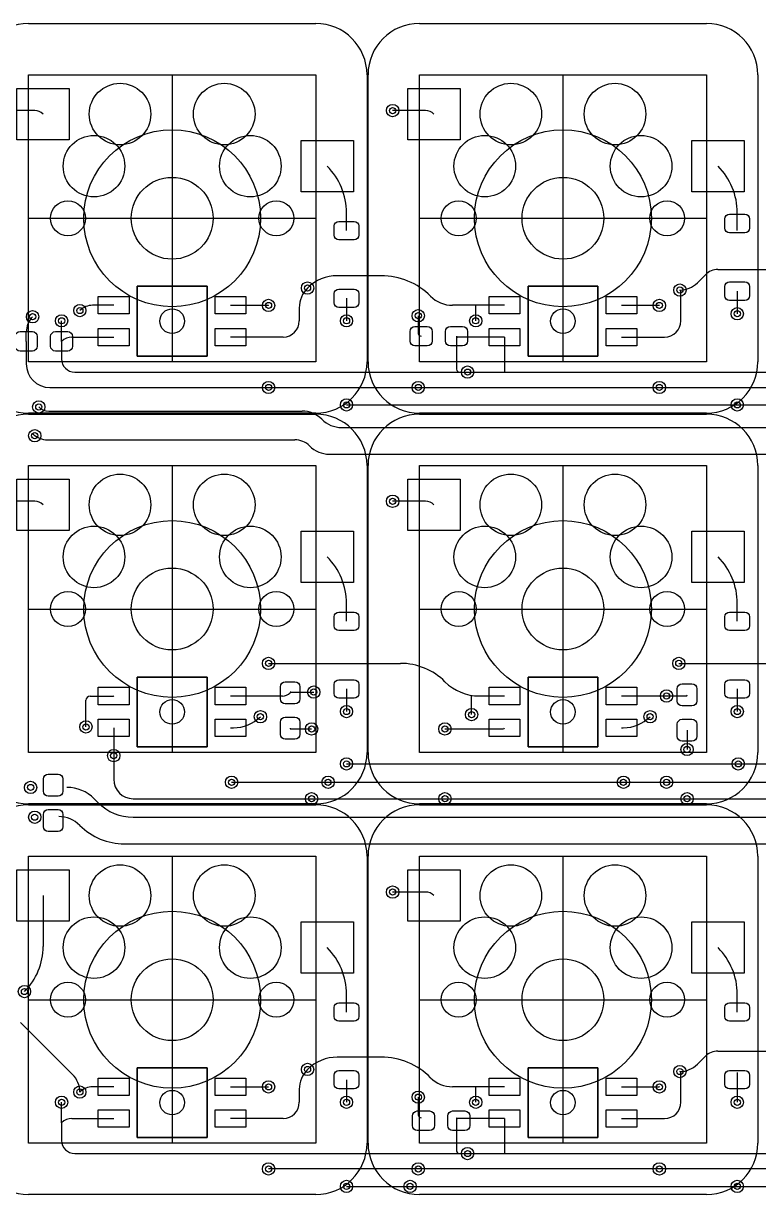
# Model space of a CAD drawing. Header units: millimetres. Extents: x -171 to 83, y -111 to 20.
# Drawn here: x -7.3 to 28.6, y -47.6 to 9.5 of the extents above; entities that cross this region are included whole.
import ezdxf

# ---------------------------------------------------------------- set-up
doc = ezdxf.new("R2010")
doc.units = ezdxf.units.MM
for name, color, linetype, lineweight, true_color in [('livello 1', 1, 'Continuous', 25, 0xff0000), ('livello 2', 3, 'Continuous', 25, 0x00ff00), ('livello 4', 18, 'Continuous', 25, 0x000000), ('livello 5', 18, 'Continuous', 25, 0x000000)]:
    doc.layers.add(name, color=color, linetype=linetype, lineweight=lineweight, true_color=true_color)

msp = doc.modelspace()

# ---------------------------------------------------------------- linework, layer by layer
at = {"layer": 'livello 1', "flags": 128}
for points in [[(0, 7), (0, -7)], [(19.05, 7), (19.05, -7)], [(-6.9995, 0), (6.9995, 0)], [(12.0505, 0), (26.0495, 0)], [(0, -12.05015), (0, -26.05015)], [(19.05, -12.05015), (19.05, -26.05015)], [(-6.9995, -19.05015), (6.9995, -19.05015)], [(12.0505, -19.05015), (26.0495, -19.05015)], [(0, -31.1003), (0, -45.1003)], [(19.05, -31.1003), (19.05, -45.1003)], [(-6.9995, -38.1003), (6.9995, -38.1003)], [(12.0505, -38.1003), (26.0495, -38.1003)]]:
    msp.add_lwpolyline(points, dxfattribs=at)
at = {"layer": 'livello 2'}
for centre in [(0, 0), (19.05, 0), (0, -19.05015), (19.05, -19.05015), (0, -38.1003), (19.05, -38.1003)]:
    msp.add_circle(centre, 4.31138, dxfattribs=at)
at = {"layer": 'livello 4', "color": 133, "true_color": 0x37cbcb, "flags": 128}
for points in [[(-5.015, 6.32995), (-5.015, 3.82995), (-7.565, 3.82995), (-7.565, 6.32995), (-5.015, 6.32995)], [(14.035, 6.32995), (14.035, 3.82995), (11.485, 3.82995), (11.485, 6.32995), (14.035, 6.32995)], [(-6.7004, 5.24995), (-8.3, 5.24995)], [(12.3496, 5.24995), (10.75, 5.24995)], [(8.835, 3.78995), (8.835, 1.28995), (6.285, 1.28995), (6.285, 3.78995), (8.835, 3.78995)], [(27.885, 3.78995), (27.885, 1.28995), (25.335, 1.28995), (25.335, 3.78995), (27.885, 3.78995)], [(8.5, -0.60005), (8.5, 0.27055)], [(27.925, 0.19455), (28.0111, 0.17745), (28.0841, 0.12865), (28.1329, 0.05565), (28.15, -0.03045), (28.15, -0.48045), (28.1329, -0.56655), (28.0841, -0.63955), (28.0111, -0.68835), (27.925, -0.70545), (27.175, -0.70545), (27.0889, -0.68835), (27.0159, -0.63955), (26.9671, -0.56655), (26.95, -0.48045), (26.95, -0.03045), (26.9671, 0.05565), (27.0159, 0.12865), (27.0889, 0.17745), (27.175, 0.19455), (27.925, 0.19455)], [(27.55, -0.60005), (27.55, 0.27055)], [(8.875, -0.15005), (8.9611, -0.16715), (9.0341, -0.21595), (9.0829, -0.28895), (9.1, -0.37505), (9.1, -0.82505), (9.0829, -0.91115), (9.0341, -0.98415), (8.9611, -1.03295), (8.875, -1.05005), (8.125, -1.05005), (8.0389, -1.03295), (7.9659, -0.98415), (7.9171, -0.91115), (7.9, -0.82505), (7.9, -0.37505), (7.9171, -0.28895), (7.9659, -0.21595), (8.0389, -0.16715), (8.125, -0.15005), (8.875, -0.15005)], [(10.1858, -2.80005), (8.0485, -2.80005)], [(25.6036, -3.14645), (26, -2.75005)], [(26.6036, -2.50005), (38.1287, -2.50005)], [(27.925, -3.10545), (28.0111, -3.12255), (28.0841, -3.17135), (28.1329, -3.24435), (28.15, -3.33045), (28.15, -3.78045), (28.1329, -3.86655), (28.0841, -3.93955), (28.0111, -3.98835), (27.925, -4.00545), (27.175, -4.00545), (27.0889, -3.98835), (27.0159, -3.93955), (26.9671, -3.86655), (26.95, -3.78045), (26.95, -3.33045), (26.9671, -3.24435), (27.0159, -3.17135), (27.0889, -3.12255), (27.175, -3.10545), (27.925, -3.10545)], [(-2.1, -3.81655), (-2.1, -4.66655), (-3.6, -4.66655), (-3.6, -3.81655), (-2.1, -3.81655)], [(3.6, -3.81655), (3.6, -4.66655), (2.1, -4.66655), (2.1, -3.81655), (3.6, -3.81655)], [(8.875, -3.45005), (8.9611, -3.46715), (9.0341, -3.51595), (9.0829, -3.58895), (9.1, -3.67505), (9.1, -4.12505), (9.0829, -4.21115), (9.0341, -4.28415), (8.9611, -4.33295), (8.875, -4.35005), (8.125, -4.35005), (8.0389, -4.33295), (7.9659, -4.28415), (7.9171, -4.21115), (7.9, -4.12505), (7.9, -3.67505), (7.9171, -3.58895), (7.9659, -3.51595), (8.0389, -3.46715), (8.125, -3.45005), (8.875, -3.45005)], [(8.5, -3.90005), (8.5, -5.00005)], [(16.95, -3.81655), (16.95, -4.66655), (15.45, -4.66655), (15.45, -3.81655), (16.95, -3.81655)], [(22.65, -3.81655), (22.65, -4.66655), (21.15, -4.66655), (21.15, -3.81655), (22.65, -3.81655)], [(24.8, -5.00005), (24.8, -3.55005)], [(27.55, -3.55545), (27.55, -4.65545)], [(-2.85, -4.24155), (-3.8759, -4.24155)], [(2.85, -4.24155), (4.6915, -4.24155)], [(6.2, -4.36575), (6.2, -5.00005)], [(14.8, -4.24155), (13.6659, -4.24155)], [(16.2, -4.24155), (14.8, -4.24155)], [(14.8, -5.00005), (14.8, -4.24155)], [(21.9, -4.24155), (23.7415, -4.24155)], [(-5.3875, -6.00005), (-5.3875, -5.00005)], [(12, -4.75005), (12, -5.61255)], [(-6.575, -6.23755), (-6.5931, -6.32845), (-6.6446, -6.40545), (-6.7216, -6.45695), (-6.8125, -6.47505), (-7.4125, -6.47505), (-7.5034, -6.45695), (-7.5804, -6.40545), (-7.6319, -6.32845), (-7.65, -6.23755), (-7.65, -5.76255), (-7.6319, -5.67165), (-7.5804, -5.59465), (-7.5034, -5.54315), (-7.4125, -5.52505), (-6.8125, -5.52505), (-6.7216, -5.54315), (-6.6446, -5.59465), (-6.5931, -5.67165), (-6.575, -5.76255), (-6.575, -6.23755)], [(-7.1125, -6.00005), (-7.1125, -5.55445)], [(-4.85, -6.23755), (-4.8681, -6.32845), (-4.9196, -6.40545), (-4.9966, -6.45695), (-5.0875, -6.47505), (-5.6875, -6.47505), (-5.7784, -6.45695), (-5.8554, -6.40545), (-5.9069, -6.32845), (-5.925, -6.23755), (-5.925, -5.76255), (-5.9069, -5.67165), (-5.8554, -5.59465), (-5.7784, -5.54315), (-5.6875, -5.52505), (-5.0875, -5.52505), (-4.9966, -5.54315), (-4.9196, -5.59465), (-4.8681, -5.67165), (-4.85, -5.76255), (-4.85, -6.23755)], [(-2.1, -5.36655), (-2.1, -6.21655), (-3.6, -6.21655), (-3.6, -5.36655), (-2.1, -5.36655)], [(3.6, -5.36655), (3.6, -6.21655), (2.1, -6.21655), (2.1, -5.36655), (3.6, -5.36655)], [(12.675, -5.98755), (12.6569, -6.07845), (12.6054, -6.15545), (12.5284, -6.20695), (12.4375, -6.22505), (11.8375, -6.22505), (11.7466, -6.20695), (11.6696, -6.15545), (11.6181, -6.07845), (11.6, -5.98755), (11.6, -5.51255), (11.6181, -5.42165), (11.6696, -5.34465), (11.7466, -5.29315), (11.8375, -5.27505), (12.4375, -5.27505), (12.5284, -5.29315), (12.6054, -5.34465), (12.6569, -5.42165), (12.675, -5.51255), (12.675, -5.98755)], [(14.4, -5.98755), (14.3819, -6.07845), (14.3304, -6.15545), (14.2534, -6.20695), (14.1625, -6.22505), (13.5625, -6.22505), (13.4716, -6.20695), (13.3946, -6.15545), (13.3431, -6.07845), (13.325, -5.98755), (13.325, -5.51255), (13.3431, -5.42165), (13.3946, -5.34465), (13.4716, -5.29315), (13.5625, -5.27505), (14.1625, -5.27505), (14.2534, -5.29315), (14.3304, -5.34465), (14.3819, -5.42165), (14.4, -5.51255), (14.4, -5.98755)], [(16.95, -5.36655), (16.95, -6.21655), (15.45, -6.21655), (15.45, -5.36655), (16.95, -5.36655)], [(22.65, -5.36655), (22.65, -6.21655), (21.15, -6.21655), (21.15, -5.36655), (22.65, -5.36655)], [(-7.1125, -6.00005), (-7.1125, -7.10005)], [(-5.3875, -6.00005), (-5.3875, -6.86255)], [(-4.8841, -5.79155), (-2.85, -5.79155)], [(5.4085, -5.79155), (2.85, -5.79155)], [(13.8625, -5.75005), (13.8625, -7.36255)], [(16.2, -5.79155), (13.904, -5.79155)], [(16.2, -5.79155), (16.2, -7.45005)], [(21.9, -5.79155), (24.0085, -5.79155)], [(-4.75, -7.50005), (14, -7.50005)], [(14, -7.50005), (14.4, -7.50005)], [(14.4, -7.50005), (16.25, -7.50005)], [(16.25, -7.50005), (42.25, -7.50005)], [(-5.9625, -8.25005), (-5.1, -8.25005)], [(-5.1, -8.25005), (50.5, -8.25005)], [(8.5, -9.10005), (56.125, -9.10005)], [(-6.0172, -9.40005), (6.3343, -9.40005)], [(8.2657, -10.20005), (52.7343, -10.20005)], [(-6.0757, -10.80005), (5.9757, -10.80005)], [(7.6657, -11.50005), (52.6686, -11.50005)], [(-5.015, -12.72015), (-5.015, -15.22025), (-7.565, -15.22025), (-7.565, -12.72015), (-5.015, -12.72015)], [(14.035, -12.72015), (14.035, -15.22025), (11.485, -15.22025), (11.485, -12.72015), (14.035, -12.72015)], [(-6.7004, -13.80015), (-8.3, -13.80015)], [(12.3496, -13.80015), (10.75, -13.80015)], [(8.835, -15.26015), (8.835, -17.76015), (6.285, -17.76015), (6.285, -15.26015), (8.835, -15.26015)], [(27.885, -15.26015), (27.885, -17.76015), (25.335, -17.76015), (25.335, -15.26015), (27.885, -15.26015)], [(8.5, -19.65015), (8.5, -18.77955)], [(27.55, -19.65015), (27.55, -18.77955)], [(8.875, -19.20015), (8.9611, -19.21735), (9.0341, -19.26615), (9.0829, -19.33905), (9.1, -19.42525), (9.1, -19.87515), (9.0829, -19.96135), (9.0341, -20.03425), (8.9611, -20.08305), (8.875, -20.10015), (8.125, -20.10015), (8.0389, -20.08305), (7.9659, -20.03425), (7.9171, -19.96135), (7.9, -19.87515), (7.9, -19.42525), (7.9171, -19.33905), (7.9659, -19.26615), (8.0389, -19.21735), (8.125, -19.20015), (8.875, -19.20015)], [(27.925, -19.20015), (28.0111, -19.21735), (28.0841, -19.26615), (28.1329, -19.33905), (28.15, -19.42525), (28.15, -19.87515), (28.1329, -19.96135), (28.0841, -20.03425), (28.0111, -20.08305), (27.925, -20.10015), (27.175, -20.10015), (27.0889, -20.08305), (27.0159, -20.03425), (26.9671, -19.96135), (26.95, -19.87515), (26.95, -19.42525), (26.9671, -19.33905), (27.0159, -19.26615), (27.0889, -19.21735), (27.175, -19.20015), (27.925, -19.20015)], [(4.7, -21.70005), (11.1272, -21.70005)], [(24.7, -21.70005), (30.8, -21.70005)], [(5.9875, -22.60005), (6.0784, -22.61815), (6.1554, -22.66965), (6.2069, -22.74665), (6.225, -22.83755), (6.225, -23.43755), (6.2069, -23.52845), (6.1554, -23.60545), (6.0784, -23.65695), (5.9875, -23.67505), (5.5125, -23.67505), (5.4216, -23.65695), (5.3446, -23.60545), (5.2931, -23.52845), (5.275, -23.43755), (5.275, -22.83755), (5.2931, -22.74665), (5.3446, -22.66965), (5.4216, -22.61815), (5.5125, -22.60005), (5.9875, -22.60005)], [(8.875, -22.50015), (8.9611, -22.51735), (9.0341, -22.56615), (9.0829, -22.63905), (9.1, -22.72515), (9.1, -23.17525), (9.0829, -23.26135), (9.0341, -23.33425), (8.9611, -23.38305), (8.875, -23.40015), (8.125, -23.40015), (8.0389, -23.38305), (7.9659, -23.33425), (7.9171, -23.26135), (7.9, -23.17525), (7.9, -22.72515), (7.9171, -22.63905), (7.9659, -22.56615), (8.0389, -22.51735), (8.125, -22.50015), (8.875, -22.50015)], [(25.3375, -22.70005), (25.4284, -22.71815), (25.5054, -22.76965), (25.5569, -22.84665), (25.575, -22.93755), (25.575, -23.53755), (25.5569, -23.62845), (25.5054, -23.70545), (25.4284, -23.75695), (25.3375, -23.77505), (24.8625, -23.77505), (24.7716, -23.75695), (24.6946, -23.70545), (24.6431, -23.62845), (24.625, -23.53755), (24.625, -22.93755), (24.6431, -22.84665), (24.6946, -22.76965), (24.7716, -22.71815), (24.8625, -22.70005), (25.3375, -22.70005)], [(27.925, -22.50015), (28.0111, -22.51735), (28.0841, -22.56615), (28.1329, -22.63905), (28.15, -22.72515), (28.15, -23.17525), (28.1329, -23.26135), (28.0841, -23.33425), (28.0111, -23.38305), (27.925, -23.40015), (27.175, -23.40015), (27.0889, -23.38305), (27.0159, -23.33425), (26.9671, -23.26135), (26.95, -23.17525), (26.95, -22.72515), (26.9671, -22.63905), (27.0159, -22.56615), (27.0889, -22.51735), (27.175, -22.50015), (27.925, -22.50015)], [(-4, -23.30005), (-2.8584, -23.30005)], [(-3.6, -23.71675), (-3.6, -22.86665), (-2.1, -22.86665), (-2.1, -23.71675), (-3.6, -23.71675)], [(2.1, -23.71675), (2.1, -22.86665), (3.6, -22.86665), (3.6, -23.71675), (2.1, -23.71675)], [(2.85, -23.29165), (5.3778, -23.29165)], [(5.7875, -23.10005), (6.9, -23.10005)], [(8.5, -22.95015), (8.5, -24.05025)], [(14.6, -24.20005), (14.6, -23.26255)], [(14.9698, -23.29165), (16.2, -23.29165)], [(15.45, -23.71675), (15.45, -22.86665), (16.95, -22.86665), (16.95, -23.71675), (15.45, -23.71675)], [(21.15, -23.71675), (21.15, -22.86665), (22.65, -22.86665), (22.65, -23.71675), (21.15, -23.71675)], [(21.9, -23.29165), (25.0458, -23.29165)], [(27.55, -22.95015), (27.55, -24.05025)], [(-4.2, -24.80005), (-4.2, -23.50005)], [(-3.6, -25.26665), (-3.6, -24.41665), (-2.1, -24.41665), (-2.1, -25.26665), (-3.6, -25.26665)], [(2.1, -25.26665), (2.1, -24.41665), (3.6, -24.41665), (3.6, -25.26665), (2.1, -25.26665)], [(5.9875, -24.32505), (6.0784, -24.34315), (6.1554, -24.39465), (6.2069, -24.47165), (6.225, -24.56255), (6.225, -25.16255), (6.2069, -25.25345), (6.1554, -25.33045), (6.0784, -25.38195), (5.9875, -25.40005), (5.5125, -25.40005), (5.4216, -25.38195), (5.3446, -25.33045), (5.2931, -25.25345), (5.275, -25.16255), (5.275, -24.56255), (5.2931, -24.47165), (5.3446, -24.39465), (5.4216, -24.34315), (5.5125, -24.32505), (5.9875, -24.32505)], [(15.45, -25.26665), (15.45, -24.41665), (16.95, -24.41665), (16.95, -25.26665), (15.45, -25.26665)], [(21.15, -25.26665), (21.15, -24.41665), (22.65, -24.41665), (22.65, -25.26665), (21.15, -25.26665)], [(25.3375, -24.42505), (25.4284, -24.44315), (25.5054, -24.49465), (25.5569, -24.57165), (25.575, -24.66255), (25.575, -25.26255), (25.5569, -25.35345), (25.5054, -25.43045), (25.4284, -25.48195), (25.3375, -25.50005), (24.8625, -25.50005), (24.7716, -25.48195), (24.6946, -25.43045), (24.6431, -25.35345), (24.625, -25.26255), (24.625, -24.66255), (24.6431, -24.57165), (24.6946, -24.49465), (24.7716, -24.44315), (24.8625, -24.42505), (25.3375, -24.42505)], [(-2.85, -24.84175), (-2.85, -26.20005)], [(2.85, -24.84175), (2.9923, -24.84175)], [(5.7875, -24.90005), (6.8, -24.90005)], [(13.3, -24.90005), (16.1416, -24.90005)], [(21.9, -24.84175), (21.9923, -24.84175)], [(25.1, -24.96255), (25.1, -25.90005)], [(-2.85, -26.20005), (-2.85, -27.35005)], [(8.5, -26.60005), (27.6, -26.60005)], [(27.6, -26.60005), (31.6146, -26.60005)], [(-5.5625, -27.10005), (-5.4716, -27.11815), (-5.3946, -27.16965), (-5.3431, -27.24665), (-5.325, -27.33755), (-5.325, -27.93755), (-5.3431, -28.02845), (-5.3946, -28.10545), (-5.4716, -28.15695), (-5.5625, -28.17505), (-6.0375, -28.17505), (-6.1284, -28.15695), (-6.2054, -28.10545), (-6.2569, -28.02845), (-6.275, -27.93755), (-6.275, -27.33755), (-6.2569, -27.24665), (-6.2054, -27.16965), (-6.1284, -27.11815), (-6.0375, -27.10005), (-5.5625, -27.10005)], [(2.9, -27.50005), (31.6, -27.50005)], [(-3.8, -28.30005), (-3.6071, -28.49295)], [(-1.9, -28.30005), (25.1, -28.30005)], [(25.1, -28.30005), (31.5095, -28.30005)], [(-5.5625, -28.82505), (-5.4716, -28.84315), (-5.3946, -28.89465), (-5.3431, -28.97165), (-5.325, -29.06255), (-5.325, -29.66255), (-5.3431, -29.75345), (-5.3946, -29.83045), (-5.4716, -29.88195), (-5.5625, -29.90005), (-6.0375, -29.90005), (-6.1284, -29.88195), (-6.2054, -29.83045), (-6.2569, -29.75345), (-6.275, -29.66255), (-6.275, -29.06255), (-6.2569, -28.97165), (-6.2054, -28.89465), (-6.1284, -28.84315), (-6.0375, -28.82505), (-5.5625, -28.82505)], [(-1.9, -29.20005), (30.8954, -29.20005)], [(-2.3272, -30.50005), (29.9584, -30.50005)], [(-5.015, -31.77035), (-5.015, -34.27035), (-7.565, -34.27035), (-7.565, -31.77035), (-5.015, -31.77035)], [(14.035, -31.77035), (14.035, -34.27035), (11.485, -34.27035), (11.485, -31.77035), (14.035, -31.77035)], [(-6.29, -33.02035), (-6.29, -35.50315)], [(12.3496, -32.85035), (10.75, -32.85035)], [(8.835, -34.31035), (8.835, -36.81035), (6.285, -36.81035), (6.285, -34.31035), (8.835, -34.31035)], [(27.885, -34.31035), (27.885, -36.81035), (25.335, -36.81035), (25.335, -34.31035), (27.885, -34.31035)], [(8.875, -38.25035), (8.9611, -38.26745), (9.0341, -38.31625), (9.0829, -38.38925), (9.1, -38.47535), (9.1, -38.92535), (9.0829, -39.01145), (9.0341, -39.08445), (8.9611, -39.13325), (8.875, -39.15035), (8.125, -39.15035), (8.0389, -39.13325), (7.9659, -39.08445), (7.9171, -39.01145), (7.9, -38.92535), (7.9, -38.47535), (7.9171, -38.38925), (7.9659, -38.31625), (8.0389, -38.26745), (8.125, -38.25035), (8.875, -38.25035)], [(8.5, -38.70035), (8.5, -37.82975)], [(27.925, -38.25035), (28.0111, -38.26745), (28.0841, -38.31625), (28.1329, -38.38925), (28.15, -38.47535), (28.15, -38.92535), (28.1329, -39.01145), (28.0841, -39.08445), (28.0111, -39.13325), (27.925, -39.15035), (27.175, -39.15035), (27.0889, -39.13325), (27.0159, -39.08445), (26.9671, -39.01145), (26.95, -38.92535), (26.95, -38.47535), (26.9671, -38.38925), (27.0159, -38.31625), (27.0889, -38.26745), (27.175, -38.25035), (27.925, -38.25035)], [(27.55, -38.70035), (27.55, -37.82975)], [(-6.4, -40.20005), (-7.3966, -39.20345)], [(-4.8538, -41.74625), (-6.4, -40.20005)], [(10.1858, -40.90035), (8.0485, -40.90035)], [(25.6036, -41.24675), (26, -40.85035)], [(26.6036, -40.60035), (31.9936, -40.60035)], [(8.875, -41.55035), (8.9611, -41.56745), (9.0341, -41.61625), (9.0829, -41.68925), (9.1, -41.77535), (9.1, -42.22535), (9.0829, -42.31145), (9.0341, -42.38445), (8.9611, -42.43325), (8.875, -42.45035), (8.125, -42.45035), (8.0389, -42.43325), (7.9659, -42.38445), (7.9171, -42.31145), (7.9, -42.22535), (7.9, -41.77535), (7.9171, -41.68925), (7.9659, -41.61625), (8.0389, -41.56745), (8.125, -41.55035), (8.875, -41.55035)], [(24.8, -43.10035), (24.8, -41.65035)], [(27.925, -41.55035), (28.0111, -41.56745), (28.0841, -41.61625), (28.1329, -41.68925), (28.15, -41.77535), (28.15, -42.22535), (28.1329, -42.31145), (28.0841, -42.38445), (28.0111, -42.43325), (27.925, -42.45035), (27.175, -42.45035), (27.0889, -42.43325), (27.0159, -42.38445), (26.9671, -42.31145), (26.95, -42.22535), (26.95, -41.77535), (26.9671, -41.68925), (27.0159, -41.61625), (27.0889, -41.56745), (27.175, -41.55035), (27.925, -41.55035)], [(27.55, -41.65575), (27.55, -43.10005)], [(-2.1, -41.91685), (-2.1, -42.76685), (-3.6, -42.76685), (-3.6, -41.91685), (-2.1, -41.91685)], [(3.6, -41.91685), (3.6, -42.76685), (2.1, -42.76685), (2.1, -41.91685), (3.6, -41.91685)], [(8.5, -42.00035), (8.5, -43.10035)], [(16.95, -41.91685), (16.95, -42.76685), (15.45, -42.76685), (15.45, -41.91685), (16.95, -41.91685)], [(22.65, -41.91685), (22.65, -42.76685), (21.15, -42.76685), (21.15, -41.91685), (22.65, -41.91685)], [(-2.85, -42.34185), (-3.8759, -42.34185)], [(2.85, -42.34185), (4.6915, -42.34185)], [(6.2, -42.46605), (6.2, -43.10035)], [(14.8, -42.34185), (13.6659, -42.34185)], [(14.8, -43.10035), (14.8, -42.34185)], [(16.2, -42.34185), (14.8, -42.34185)], [(21.9, -42.34185), (23.7415, -42.34185)], [(-5.3875, -44.10035), (-5.3875, -43.10035)], [(12, -42.85035), (12, -43.71285)], [(-4.8841, -43.89185), (-2.85, -43.89185)], [(-2.1, -43.46685), (-2.1, -44.31685), (-3.6, -44.31685), (-3.6, -43.46685), (-2.1, -43.46685)], [(3.6, -43.46685), (3.6, -44.31685), (2.1, -44.31685), (2.1, -43.46685), (3.6, -43.46685)], [(5.4085, -43.89185), (2.85, -43.89185)], [(12.7875, -44.23755), (12.7694, -44.32845), (12.7179, -44.40545), (12.6409, -44.45695), (12.55, -44.47505), (11.95, -44.47505), (11.8591, -44.45695), (11.7821, -44.40545), (11.7306, -44.32845), (11.7125, -44.23755), (11.7125, -43.76255), (11.7306, -43.67165), (11.7821, -43.59465), (11.8591, -43.54315), (11.95, -43.52505), (12.55, -43.52505), (12.6409, -43.54315), (12.7179, -43.59465), (12.7694, -43.67165), (12.7875, -43.76255), (12.7875, -44.23755)], [(14.5125, -44.23755), (14.4944, -44.32845), (14.4429, -44.40545), (14.3659, -44.45695), (14.275, -44.47505), (13.675, -44.47505), (13.5841, -44.45695), (13.5071, -44.40545), (13.4556, -44.32845), (13.4375, -44.23755), (13.4375, -43.76255), (13.4556, -43.67165), (13.5071, -43.59465), (13.5841, -43.54315), (13.675, -43.52505), (14.275, -43.52505), (14.3659, -43.54315), (14.4429, -43.59465), (14.4944, -43.67165), (14.5125, -43.76255), (14.5125, -44.23755)], [(13.8625, -43.85035), (13.8625, -45.46285)], [(16.2, -43.89185), (13.904, -43.89185)], [(16.95, -43.46685), (16.95, -44.31685), (15.45, -44.31685), (15.45, -43.46685), (16.95, -43.46685)], [(16.2, -43.89185), (16.2, -45.55035)], [(22.65, -43.46685), (22.65, -44.31685), (21.15, -44.31685), (21.15, -43.46685), (22.65, -43.46685)], [(21.9, -43.89185), (24.0085, -43.89185)], [(-5.3875, -44.10035), (-5.3875, -44.96285)], [(-4.75, -45.60035), (14, -45.60035)], [(14, -45.60035), (14.4, -45.60035)], [(14.4, -45.60035), (16.25, -45.60035)], [(16.25, -45.60035), (41.7, -45.60035)], [(59.6557, -46.35035), (4.7, -46.35035)], [(8.5, -47.20035), (55.9, -47.20035)]]:
    msp.add_lwpolyline(points, dxfattribs=at)
for points in [[(-6.29, 5.07995, 0.19891111), (-6.7004, 5.24995)], [(12.76, 5.07995, 0.19891111), (12.3496, 5.24995)], [(8.5, 0.27055, 0.19891291), (7.56, 2.53995)], [(27.55, 0.27055, 0.19891291), (26.61, 2.53995)], [(8.0485, -2.80005, 0.19891175), (6.6, -3.40005)], [(12.6, -3.80005, 0.19891219), (10.1858, -2.80005)], [(26.6036, -2.50005, 0.1989148), (26, -2.75005)], [(6.6, -3.40005, 0.19891284), (6.2, -4.36575)], [(24.75, -3.50005, 0.19892777), (25.6036, -3.14645)], [(12.6, -3.80005, 0.1989131), (13.6659, -4.24155)], [(24.8, -3.55005, 0.41421356), (24.75, -3.50005)], [(-3.8759, -4.24155, 0.19891367), (-4.5, -4.50005)], [(4.7, -4.25005, 0.41421356), (4.6915, -4.24155)], [(23.75, -4.25005, 0.41421356), (23.7415, -4.24155)], [(-6.8, -4.80005, 0.19891062), (-7.1125, -5.55445)], [(5.4085, -5.79155, 0.41421356), (6.2, -5.00005)], [(24.0085, -5.79155, 0.41421356), (24.8, -5.00005)], [(12, -5.61255, 0.41421356), (12.1375, -5.75005)], [(-4.8841, -5.79155, 0.19891465), (-5.3875, -6.00005)], [(13.8625, -5.75005, 0.41421356), (13.904, -5.79155)], [(-7.1125, -7.10005, 0.41421356), (-5.9625, -8.25005)], [(-5.3875, -6.86255, 0.41421356), (-4.75, -7.50005)], [(13.8625, -7.36255, 0.41421356), (14, -7.50005)], [(16.2, -7.45005, 0.41421356), (16.25, -7.50005)], [(-6.5, -9.20005, 0.19890958), (-6.0172, -9.40005)], [(7.3, -9.80005, 0.19891284), (6.3343, -9.40005)], [(7.3, -9.80005, 0.19891284), (8.2657, -10.20005)], [(-6.8, -10.50005, 0.19891393), (-6.0757, -10.80005)], [(6.7, -11.10005, 0.19891393), (5.9757, -10.80005)], [(6.7, -11.10005, 0.19891284), (7.6657, -11.50005)], [(-6.29, -13.97015, 0.19885549), (-6.7004, -13.80025)], [(12.76, -13.97015, 0.19885549), (12.3496, -13.80025)], [(8.5, -18.77955, 0.19890481), (7.56, -16.51025)], [(27.55, -18.77955, 0.19890481), (26.61, -16.51025)], [(13.3, -22.60005, 0.19891248), (11.1272, -21.70005)], [(13.3, -22.60005, 0.1989057), (14.9698, -23.29165)], [(-4, -23.30005, 0.41421356), (-4.2, -23.50005)], [(-2.8584, -23.30005, 0.41421356), (-2.85, -23.29165)], [(5.3778, -23.29175, 0.19890629), (5.75, -23.13755)], [(5.7875, -23.10005, 0.41421356), (5.75, -23.13755)], [(25.0459, -23.29165, 0.41421356), (25.1, -23.23755)], [(2.9923, -24.84175, 0.19891045), (4.3, -24.30005)], [(21.9923, -24.84175, 0.19891045), (23.3, -24.30005)], [(5.75, -24.86255, 0.41421356), (5.7875, -24.90005)], [(16.1417, -24.90005, 0.41421356), (16.2, -24.84175)], [(-2.85, -27.35005, 0.41421356), (-1.9, -28.30005)], [(-3.8, -28.30005, 0.19891195), (-5.1278, -27.75005)], [(-3.6071, -28.49295, 0.19891254), (-1.9, -29.20005)], [(-4.5, -29.60005, 0.19891078), (-5.5313, -29.17285)], [(-4.5, -29.60005, 0.19891248), (-2.3272, -30.50005)], [(12.76, -33.02035, 0.19891111), (12.3496, -32.85035)], [(-7.2, -37.70005, 0.19891187), (-6.29, -35.50315)], [(8.5, -37.82975, 0.19891291), (7.56, -35.56035)], [(27.55, -37.82975, 0.19891291), (26.61, -35.56035)], [(8.0485, -40.90035, 0.19891175), (6.6, -41.50035)], [(12.6, -41.90035, 0.19891219), (10.1858, -40.90035)], [(26.6036, -40.60035, 0.1989148), (26, -40.85035)], [(6.6, -41.50035, 0.19891284), (6.2, -42.46605)], [(24.75, -41.60035, 0.19892777), (25.6036, -41.24675)], [(24.8, -41.65035, 0.41421356), (24.75, -41.60035)], [(-4.5, -42.60035, 0.19892839), (-4.8538, -41.74625)], [(12.6, -41.90035, 0.1989131), (13.6659, -42.34185)], [(-3.8759, -42.34185, 0.19891367), (-4.5, -42.60035)], [(4.7, -42.35035, 0.41421356), (4.6915, -42.34185)], [(23.75, -42.35035, 0.41421356), (23.7415, -42.34185)], [(5.4085, -43.89185, 0.41421356), (6.2, -43.10035)], [(24.0085, -43.89185, 0.41421356), (24.8, -43.10035)], [(-4.8841, -43.89185, 0.19891465), (-5.3875, -44.10035)], [(12, -43.71285, 0.41421356), (12.1375, -43.85035)], [(13.8625, -43.85035, 0.41421356), (13.904, -43.89185)], [(-5.3875, -44.96285, 0.41421356), (-4.75, -45.60035)], [(13.8625, -45.46285, 0.41421356), (14, -45.60035)], [(16.2, -45.55035, 0.41421356), (16.25, -45.60035)]]:
    msp.add_lwpolyline(points, format="xyb", dxfattribs=at)
at = {"layer": 'livello 4', "color": 250, "true_color": 0x2f2d31, "flags": 128}
for points in [[(-1.7, -6.71655), (-1.7, -3.31655)], [(-1.7, -3.31655), (1.7, -3.31655)], [(1.7, -3.31655), (-1.7, -3.31655)], [(-1.7, -3.31655), (-1.7, -6.71655)], [(1.7, -3.31655), (1.7, -6.71655)], [(1.7, -6.71655), (1.7, -3.31655)], [(17.35, -6.71655), (17.35, -3.31655)], [(17.35, -3.31655), (20.75, -3.31655)], [(20.75, -3.31655), (17.35, -3.31655)], [(17.35, -3.31655), (17.35, -6.71655)], [(20.75, -3.31655), (20.75, -6.71655)], [(20.75, -6.71655), (20.75, -3.31655)], [(1.7, -6.71655), (-1.7, -6.71655)], [(-1.7, -6.71655), (1.7, -6.71655)], [(20.75, -6.71655), (17.35, -6.71655)], [(17.35, -6.71655), (20.75, -6.71655)], [(-1.7, -22.36665), (1.7, -22.36665)], [(-1.7, -25.76665), (-1.7, -22.36665)], [(1.7, -22.36665), (-1.7, -22.36665)], [(-1.7, -22.36665), (-1.7, -25.76665)], [(1.7, -22.36665), (1.7, -25.76665)], [(1.7, -25.76665), (1.7, -22.36665)], [(17.35, -22.36665), (20.75, -22.36665)], [(17.35, -25.76665), (17.35, -22.36665)], [(20.75, -22.36665), (17.35, -22.36665)], [(17.35, -22.36665), (17.35, -25.76665)], [(20.75, -22.36665), (20.75, -25.76665)], [(20.75, -25.76665), (20.75, -22.36665)], [(1.7, -25.76665), (-1.7, -25.76665)], [(-1.7, -25.76665), (1.7, -25.76665)], [(20.75, -25.76665), (17.35, -25.76665)], [(17.35, -25.76665), (20.75, -25.76665)], [(-1.7, -44.81685), (-1.7, -41.41685)], [(-1.7, -41.41685), (1.7, -41.41685)], [(1.7, -41.41685), (-1.7, -41.41685)], [(-1.7, -41.41685), (-1.7, -44.81685)], [(1.7, -41.41685), (1.7, -44.81685)], [(1.7, -44.81685), (1.7, -41.41685)], [(17.35, -44.81685), (17.35, -41.41685)], [(17.35, -41.41685), (20.75, -41.41685)], [(20.75, -41.41685), (17.35, -41.41685)], [(17.35, -41.41685), (17.35, -44.81685)], [(20.75, -41.41685), (20.75, -44.81685)], [(20.75, -44.81685), (20.75, -41.41685)], [(1.7, -44.81685), (-1.7, -44.81685)], [(-1.7, -44.81685), (1.7, -44.81685)], [(20.75, -44.81685), (17.35, -44.81685)], [(17.35, -44.81685), (20.75, -44.81685)]]:
    msp.add_lwpolyline(points, dxfattribs=at)
at = {"layer": 'livello 4', "color": 18, "true_color": 0x000000}
for centre, radius in [((-2.54, 5.07995), 1.5), ((2.54, 5.07995), 1.5), ((16.51, 5.07995), 1.5), ((21.59, 5.07995), 1.5), ((10.75, 5.24995), 0.15), ((-3.81, 2.53995), 1.5), ((3.81, 2.53995), 1.5), ((15.24, 2.53995), 1.5), ((22.86, 2.53995), 1.5), ((0, -0.00005), 1.9939), ((0, -0.00005), 1.9939), ((19.05, -0.00005), 1.9939), ((19.05, -0.00005), 1.9939), ((-5.08, -0.00005), 0.8509), ((-5.08, -0.00005), 0.8509), ((5.08, -0.00005), 0.8509), ((5.08, -0.00005), 0.8509), ((13.97, -0.00005), 0.8509), ((13.97, -0.00005), 0.8509), ((24.13, -0.00005), 0.8509), ((24.13, -0.00005), 0.8509), ((6.6, -3.40005), 0.15), ((24.75, -3.50005), 0.15), ((-4.5, -4.50005), 0.15), ((4.7, -4.25005), 0.15), ((23.75, -4.25005), 0.15), ((27.55, -4.65545), 0.15), ((-6.8, -4.80005), 0.15), ((-5.3875, -5.00005), 0.15), ((8.5, -5.00005), 0.15), ((12, -4.75005), 0.15), ((14.8, -5.00005), 0.15), ((14.4, -7.50005), 0.15), ((4.7, -8.25005), 0.15), ((12, -8.25005), 0.15), ((23.75, -8.25005), 0.15), ((-6.5, -9.20005), 0.15), ((8.5, -9.10005), 0.15), ((27.55, -9.10005), 0.15), ((-6.7, -10.60005), 0.15), ((-2.54, -13.97015), 1.5), ((2.54, -13.97015), 1.5), ((16.51, -13.97015), 1.5), ((21.59, -13.97015), 1.5), ((10.75, -13.80015), 0.15), ((-3.81, -16.51015), 1.5), ((3.81, -16.51015), 1.5), ((15.24, -16.51015), 1.5), ((22.86, -16.51015), 1.5), ((0, -19.05025), 1.9939), ((0, -19.05025), 1.9939), ((19.05, -19.05025), 1.9939), ((19.05, -19.05025), 1.9939), ((-5.08, -19.05025), 0.8509), ((-5.08, -19.05025), 0.8509), ((5.08, -19.05025), 0.8509), ((5.08, -19.05025), 0.8509), ((13.97, -19.05025), 0.8509), ((13.97, -19.05025), 0.8509), ((24.13, -19.05025), 0.8509), ((24.13, -19.05025), 0.8509), ((4.7, -21.70005), 0.15), ((24.7, -21.70005), 0.15), ((6.9, -23.10005), 0.15), ((24.1, -23.29165), 0.15), ((8.5, -24.05025), 0.15), ((27.55, -24.05025), 0.15), ((4.3, -24.30005), 0.15), ((14.6, -24.20005), 0.15), ((23.3, -24.30005), 0.15), ((-4.2, -24.80005), 0.15), ((6.8, -24.90005), 0.15), ((13.3, -24.90005), 0.15), ((-2.85, -26.20005), 0.15), ((25.1, -25.90005), 0.15), ((8.5, -26.60005), 0.15), ((27.6, -26.60005), 0.15), ((2.9, -27.50005), 0.15), ((7.6, -27.50005), 0.15), ((22, -27.50005), 0.15), ((24.1, -27.50005), 0.15), ((-6.9, -27.75005), 0.15), ((6.8, -28.30005), 0.15), ((13.3, -28.30005), 0.15), ((25.1, -28.30005), 0.15), ((-6.7, -29.20005), 0.15), ((-2.54, -33.02035), 1.5), ((2.54, -33.02035), 1.5), ((16.51, -33.02035), 1.5), ((21.59, -33.02035), 1.5), ((10.75, -32.85035), 0.15), ((-3.81, -35.56035), 1.5), ((3.81, -35.56035), 1.5), ((15.24, -35.56035), 1.5), ((22.86, -35.56035), 1.5), ((0, -38.10035), 1.9939), ((0, -38.10035), 1.9939), ((19.05, -38.10035), 1.9939), ((19.05, -38.10035), 1.9939), ((-7.2, -37.70005), 0.15), ((-5.08, -38.10035), 0.8509), ((-5.08, -38.10035), 0.8509), ((5.08, -38.10035), 0.8509), ((5.08, -38.10035), 0.8509), ((13.97, -38.10035), 0.8509), ((13.97, -38.10035), 0.8509), ((24.13, -38.10035), 0.8509), ((24.13, -38.10035), 0.8509), ((6.6, -41.50035), 0.15), ((24.75, -41.60035), 0.15), ((4.7, -42.35035), 0.15), ((23.75, -42.35035), 0.15), ((-4.5, -42.60035), 0.15), ((12, -42.85035), 0.15), ((-5.3875, -43.10035), 0.15), ((8.5, -43.10035), 0.15), ((14.8, -43.10035), 0.15), ((27.55, -43.10005), 0.15), ((14.4, -45.60035), 0.15), ((4.7, -46.35035), 0.15), ((12, -46.35035), 0.15), ((23.75, -46.35035), 0.15), ((8.5, -47.20035), 0.15), ((11.6, -47.20005), 0.15), ((27.55, -47.20035), 0.15)]:
    msp.add_circle(centre, radius, dxfattribs=at)
at = {"layer": 'livello 4', "color": 250, "true_color": 0x121212}
for centre in [(10.75, 5.24995), (6.6, -3.40005), (24.75, -3.50005), (4.7, -4.25005), (23.75, -4.25005), (-6.8, -4.80005), (-4.5, -4.50005), (12, -4.75005), (27.55, -4.65545), (-5.3875, -5.00005), (8.5, -5.00005), (14.8, -5.00005), (14.4, -7.50005), (4.7, -8.25005), (12, -8.25005), (23.75, -8.25005), (-6.5, -9.20005), (8.5, -9.10005), (27.55, -9.10005), (-6.7, -10.60005), (10.75, -13.80015), (4.7, -21.70005), (24.7, -21.70005), (6.9, -23.10005), (24.1, -23.29165), (8.5, -24.05025), (14.6, -24.20005), (27.55, -24.05025), (-4.2, -24.80005), (4.3, -24.30005), (23.3, -24.30005), (6.8, -24.90005), (13.3, -24.90005), (25.1, -25.90005), (-2.85, -26.20005), (8.5, -26.60005), (27.6, -26.60005), (2.9, -27.50005), (7.6, -27.50005), (22, -27.50005), (24.1, -27.50005), (-6.9, -27.75005), (6.8, -28.30005), (13.3, -28.30005), (25.1, -28.30005), (-6.7, -29.20005), (10.75, -32.85035), (-7.2, -37.70005), (6.6, -41.50035), (24.75, -41.60035), (4.7, -42.35035), (23.75, -42.35035), (-5.3875, -43.10035), (-4.5, -42.60035), (8.5, -43.10035), (12, -42.85035), (14.8, -43.10035), (27.55, -43.10005), (14.4, -45.60035), (4.7, -46.35035), (12, -46.35035), (23.75, -46.35035), (8.5, -47.20035), (11.6, -47.20005), (27.55, -47.20035)]:
    msp.add_circle(centre, 0.3, dxfattribs=at)
at = {"layer": 'livello 4', "color": 133, "true_color": 0x37cbcb}
for centre in [(0, -5.01655), (19.05, -5.01655), (0, -24.06665), (19.05, -24.06665), (0, -43.11685), (19.05, -43.11685)]:
    msp.add_circle(centre, 0.5991, dxfattribs=at)
at = {"layer": 'livello 5', "color": 250, "true_color": 0x3d3d3d, "flags": 128}
for points in [[(-6.9995, 9.5, 0.41421356), (-9.4995, 7)], [(9.4995, 7, 0.41421356), (6.9995, 9.5)], [(12.0505, 9.5, 0.41421356), (9.5505, 7)], [(28.5495, 7, 0.41421356), (26.0495, 9.5)], [(-9.4995, -7, 0.41421356), (-6.9995, -9.5)], [(6.9995, -9.5, 0.41421356), (9.4995, -7)], [(9.5505, -7, 0.41421356), (12.0505, -9.5)], [(26.0495, -9.5, 0.41421356), (28.5495, -7)], [(-6.9995, -9.5503, 0.41421356), (-9.4995, -12.0503)], [(9.4995, -12.0503, 0.41421356), (6.9995, -9.5503)], [(12.0505, -9.5503, 0.41421356), (9.5505, -12.0503)], [(28.5495, -12.0503, 0.41421356), (26.0495, -9.5503)], [(-9.4995, -26.05, 0.41421356), (-6.9995, -28.55)], [(6.9995, -28.55, 0.41421356), (9.4995, -26.05)], [(9.5505, -26.05, 0.41421356), (12.0505, -28.55)], [(26.0495, -28.55, 0.41421356), (28.5495, -26.05)], [(-6.9995, -28.6003, 0.41421356), (-9.4995, -31.1003)], [(9.4995, -31.1003, 0.41421356), (6.9995, -28.6003)], [(12.0505, -28.6003, 0.41421356), (9.5505, -31.1003)], [(28.5495, -31.1003, 0.41421356), (26.0495, -28.6003)], [(-9.4995, -45.1, 0.41421356), (-6.9995, -47.6)], [(6.9995, -47.6, 0.41421356), (9.4995, -45.1)], [(9.5505, -45.1, 0.41421356), (12.0505, -47.6)], [(26.0495, -47.6, 0.41421356), (28.5495, -45.1)]]:
    msp.add_lwpolyline(points, format="xyb", dxfattribs=at)
for points in [[(-6.9995, 9.5), (6.9995, 9.5)], [(12.0505, 9.5), (26.0495, 9.5)], [(-6.9995, -7), (-6.9995, 7)], [(-6.9995, 7), (6.9995, 7)], [(0, 7), (0, -7)], [(6.9995, 7), (6.9995, -7)], [(9.4995, 7), (9.4995, -7)], [(9.5505, -7), (9.5505, 7)], [(12.0505, 7), (26.0495, 7)], [(12.0505, -7), (12.0505, 7)], [(19.05, 7), (19.05, -7)], [(26.0495, 7), (26.0495, -7)], [(28.5495, 7), (28.5495, -7)], [(-6.9995, 0), (6.9995, 0)], [(12.0505, 0), (26.0495, 0)], [(6.9995, -7), (-6.9995, -7)], [(26.0495, -7), (12.0505, -7)], [(6.9995, -9.5), (-6.9995, -9.5)], [(-6.9995, -9.5503), (6.9995, -9.5503)], [(26.0495, -9.5), (12.0505, -9.5)], [(12.0505, -9.5503), (26.0495, -9.5503)], [(-6.9995, -26.05), (-6.9995, -12.0503)], [(-6.9995, -12.0503), (6.9995, -12.0503)], [(0, -12.0501), (0, -26.0501)], [(6.9995, -12.0503), (6.9995, -26.05)], [(9.4995, -12.0503), (9.4995, -26.05)], [(9.5505, -26.05), (9.5505, -12.0503)], [(12.0505, -12.0503), (26.0495, -12.0503)], [(12.0505, -26.05), (12.0505, -12.0503)], [(19.05, -12.0501), (19.05, -26.0501)], [(26.0495, -12.0503), (26.0495, -26.05)], [(28.5495, -12.0503), (28.5495, -26.05)], [(-6.9995, -19.0501), (6.9995, -19.0501)], [(12.0505, -19.0501), (26.0495, -19.0501)], [(6.9995, -26.05), (-6.9995, -26.05)], [(26.0495, -26.05), (12.0505, -26.05)], [(6.9995, -28.55), (-6.9995, -28.55)], [(-6.9995, -28.6003), (6.9995, -28.6003)], [(26.0495, -28.55), (12.0505, -28.55)], [(12.0505, -28.6003), (26.0495, -28.6003)], [(-6.9995, -31.1003), (6.9995, -31.1003)], [(-6.9995, -45.1), (-6.9995, -31.1003)], [(0, -31.1003), (0, -45.1003)], [(6.9995, -31.1003), (6.9995, -45.1)], [(9.4995, -31.1003), (9.4995, -45.1)], [(9.5505, -45.1), (9.5505, -31.1003)], [(12.0505, -45.1), (12.0505, -31.1003)], [(12.0505, -31.1003), (26.0495, -31.1003)], [(19.05, -31.1003), (19.05, -45.1003)], [(26.0495, -31.1003), (26.0495, -45.1)], [(28.5495, -31.1003), (28.5495, -45.1)], [(-6.9995, -38.1003), (6.9995, -38.1003)], [(12.0505, -38.1003), (26.0495, -38.1003)], [(6.9995, -45.1), (-6.9995, -45.1)], [(26.0495, -45.1), (12.0505, -45.1)], [(6.9995, -47.6), (-6.9995, -47.6)], [(26.0495, -47.6), (12.0505, -47.6)]]:
    msp.add_lwpolyline(points, dxfattribs=at)
at = {"layer": 'livello 5', "color": 250, "true_color": 0x3d3d3d}
for centre in [(19.05, 0), (0, -19.0501), (19.05, -19.0501), (0, -38.1003), (19.05, -38.1003)]:
    msp.add_circle(centre, 4.3114, dxfattribs=at)

doc.saveas('drawing.dxf')
